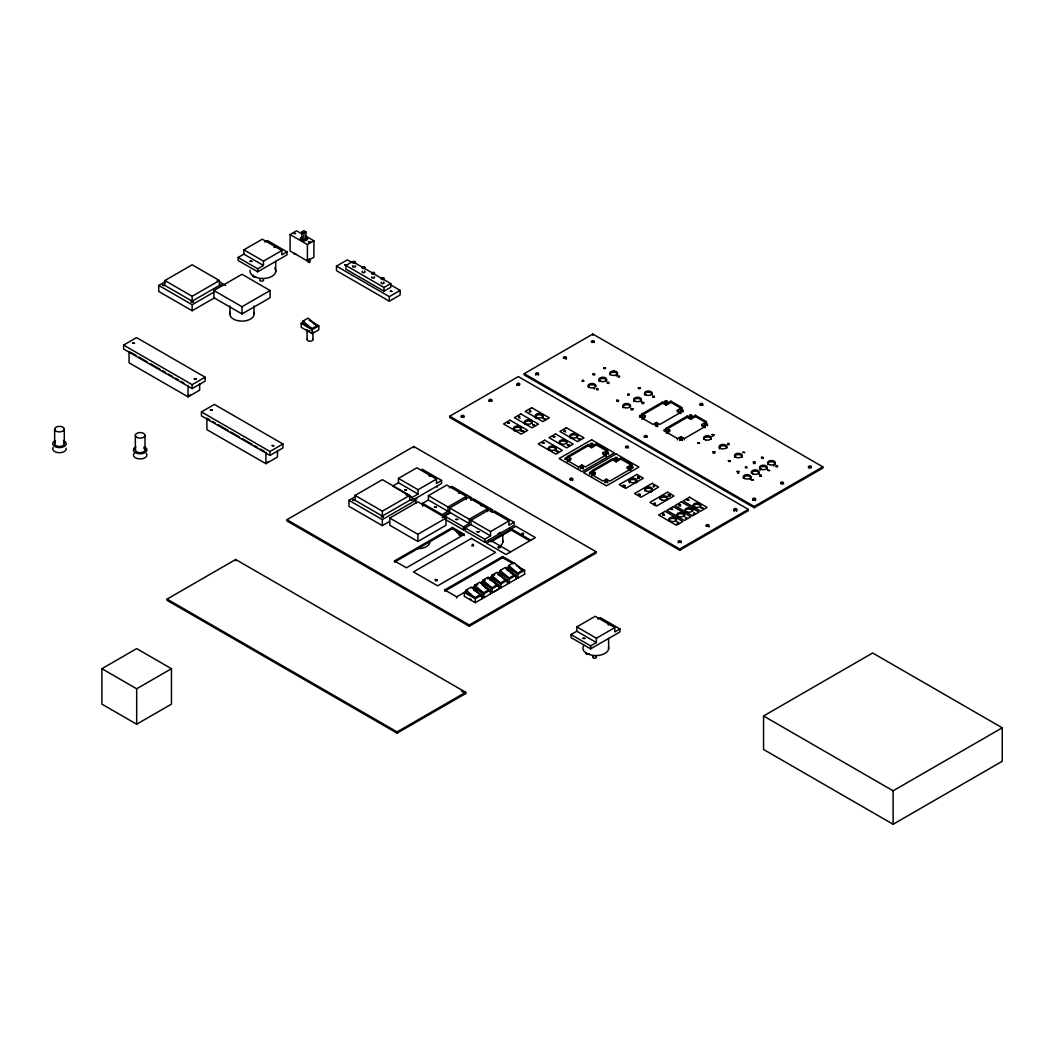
<?xml version="1.0" encoding="UTF-8"?>
<svg xmlns="http://www.w3.org/2000/svg" width="1055" height="1055" viewBox="0 0 1055 1055"><rect width="100%" height="100%" fill="white"/><g stroke="black" fill="none" stroke-linecap="round" stroke-linejoin="round"><path stroke-width="1.5" d="M678.879 523.768C675.002 522.528 679.908 521.13 678.035 522.977M473.735 545.963C469.818 544.604 474.816 543.299 472.811 545.132M430.295 476.333L428.884 475.713M481.502 505.899L480.566 505.2M670.083 496.404L668.329 495.982M712.995 453.162L714.908 453.162M662.593 515.341C666.786 514.207 661.248 512.888 663.49 514.669M693.214 514.247C697.632 512.374 690.656 512.268 695.126 514.339M637.51 478.495L639.422 478.443M530.968 411.938L530.177 411.199M678.84 505.899L680.726 505.938M755.156 463.673L754.193 462.894L753.402 463.646M520.115 418.255C516.146 416.25 522.251 415.881 518.533 417.635M565.559 432.036C562.262 430.506 566.495 429.293 564.728 431.06M631.061 409.881L632.895 409.881M727.409 444.709L728.332 444.313M759.613 476.28C764.071 475.172 757.965 474.012 760.536 475.726M738.856 473.128L738.104 472.284L737.353 473.194M641.902 403.59L643.669 403.538M745.278 467.893C749.815 466.165 742.535 466.257 747.046 467.932M775.913 466.811C780.449 465.677 773.908 464.78 776.849 466.35M596.444 389.77C601.02 388.042 593.583 388.174 598.211 389.836M435.359 580.712L437.126 580.791M273.957 247.345L275.632 247.345M582.109 381.435C586.554 380.42 580.197 379.338 582.927 381.013M458.45 493.186L460.112 493.186M563.898 431.482L564.728 431.205M652.808 397.247C657.384 395.638 649.88 395.638 654.456 397.247M608.392 625.088L608.194 624.217M607.324 383.453L608.181 383.202M618.177 377.189C622.463 376.305 616.384 375.039 618.889 376.806M616.859 401.414L618.362 401.388M164.87 280.538L192.155 264.792L219.427 280.538L219.427 285.417L192.155 301.176L164.87 285.417L164.87 280.538L192.155 296.284L219.427 280.538M214.429 297.879L192.155 310.737L158.725 291.444L158.725 285.417L165.688 281.408M243.89 249.837L262.299 239.208L281.883 250.51L281.883 254.835L287.026 251.855L287.026 254.862L257.697 271.794L238.114 260.493L238.114 257.486L243.89 254.15L263.473 265.464L263.473 261.139L243.89 249.837L243.89 254.15M264.871 242.043L267.456 240.553L287.026 251.855M305.897 236.201L313.902 240.817L313.902 257.222L307.401 260.981L290.085 250.971L290.085 234.566L296.574 230.821L301.901 233.894M301.849 231.902L303.893 230.729L305.937 231.902L305.937 238.799L303.893 239.973L301.849 238.799L301.849 231.902L303.893 233.089L305.937 231.902M263.473 261.139L281.883 250.51M213.888 290.507L241.991 274.287L270.093 290.507L270.093 297.721L241.991 313.942L213.888 297.721L213.888 290.507L241.991 306.728L270.093 290.507M158.725 285.417L192.155 304.71L214.429 291.853M123.62 345.091L136.57 337.613L205.118 377.176L205.118 381.119L192.155 388.596L123.62 349.034L123.62 345.091L192.155 384.666L205.118 377.176M238.114 257.486L257.697 268.788L263.473 265.464M290.085 234.566L307.401 244.575L313.902 240.817M294.727 253.424L294.042 253.82L296.429 254.413M308.231 261.231L307.546 261.627L309.933 262.22L309.933 259.609M390.429 284.758L400.162 290.376L400.162 294.938L389.335 301.189L336.492 270.687L336.492 266.124L347.319 259.873L351.5 262.273M345.908 265.478L352.634 261.587L390.746 283.597L390.746 287.303L384.02 291.193L345.908 269.183L345.908 265.478L384.02 287.488L390.746 283.597M302.943 321.089L308.126 318.096L317.054 325.692L311.871 328.685L302.943 323.529L302.943 321.089L311.871 328.685M309.207 320.311L318.808 325.863L318.808 329.806L312.161 333.644L301.176 327.301L301.176 323.358L303.84 321.828M129.066 351.394L129.066 362.815L188.067 396.865L199.659 390.179L199.659 383.651M301.176 323.358L312.161 329.701L318.808 325.863M336.492 266.124L389.335 296.626L400.162 290.376M201.439 411.912L214.402 404.434L282.938 443.997L282.938 447.94L269.975 455.417L201.439 415.855L201.439 411.912L269.975 451.487L282.938 443.997M209.708 419.837L206.899 418.215L206.899 429.636L265.886 463.686L277.478 457L277.478 450.472M449.707 416.224L518.335 376.595L748.338 509.38L748.338 510.633L679.71 550.262L449.707 417.464L449.707 416.224L679.71 549.009L748.338 509.38M524.216 373.681L592.844 334.053L822.847 466.851L822.847 468.09L754.22 507.719L524.216 374.934L524.216 373.681L754.22 506.466L822.847 466.851M286.934 519.706L413.758 446.489L596.128 551.778L596.128 553.031L469.29 626.248L286.934 520.959L286.934 519.706L469.29 624.995L469.29 626.248M167.059 599.108L235.674 559.506L465.69 692.291L465.69 693.544L397.076 733.159L167.059 600.361L167.059 599.108L397.076 731.906L465.69 692.291M355.073 495.415L382.358 479.669L409.643 495.415L409.643 500.307L382.358 516.053L355.073 500.307L355.073 495.415L382.358 511.174L409.643 495.415M389.321 521.605L382.358 525.627L348.941 506.334L348.941 500.307L355.904 496.285M398.46 478.403L418.044 489.718L418.044 494.03L398.46 482.728L398.46 478.403L416.87 467.787L436.454 479.089L436.454 483.414L441.597 480.434L441.597 483.427L413.402 499.714M398.46 482.728L392.697 486.065L412.268 497.367L418.044 494.03M101.9 668.699L136.675 648.614L171.464 668.699L171.464 704.133L136.675 724.218L101.9 704.133L101.9 668.699L136.675 688.783L171.464 668.699M418.044 489.718L436.454 479.089M348.941 500.307L382.358 519.601L415.775 500.307L415.775 503.314M428.383 495.679L447.966 506.98L447.966 511.306L428.383 500.004L428.383 495.679L446.779 485.049L466.363 496.364L466.363 499.239M389.796 518.058L417.899 501.824L446.001 518.058L446.001 525.258L417.899 541.492L389.796 525.258L389.796 518.058L417.899 534.278L446.001 518.058M422.607 506.334L422.607 503.327L428.383 500.004M449.364 487.885L451.936 486.395L471.519 497.709M447.966 506.98L466.363 496.364M449.667 507.969L469.251 519.271L469.251 523.597L449.667 512.295L449.667 507.969L468.064 497.34L487.647 508.655L487.647 511.53M447.966 511.306L442.19 514.642L422.607 503.327M449.667 512.295L443.891 515.618L463.475 526.933L469.251 523.597M470.649 500.175L473.22 498.685L492.804 510L490.232 511.477M442.19 517.636L446.713 515.025M447.782 514.418L450.564 512.796M567.313 457.83L567.313 456.578L588.215 444.511L591.631 446.476L596.405 443.72L607.588 450.182L607.588 451.421L596.405 444.973L591.631 447.729L588.215 445.751L568.711 457.026M682.11 408.878L670.927 402.417L666.14 405.186L662.738 403.221L641.822 415.288L641.822 414.035L662.738 401.968L666.14 403.933L670.927 401.164L682.11 407.626L677.323 410.395L677.323 411.648L679.605 412.953M567.326 460.507L570.729 458.543L570.729 459.795L567.326 461.747L567.326 460.507L578.522 466.956L581.912 465.004L585.327 466.969L606.229 454.903L602.814 452.938L602.814 454.178L606.229 456.156M394.465 560.917L452.397 527.474L464.332 534.358L464.332 535.61L452.397 528.726L394.465 562.17L394.465 560.917L406.386 567.814L464.332 534.358M641.849 419.217L645.238 417.252L645.238 416L641.849 417.965L653.032 424.426L656.421 422.462L659.837 424.426L680.739 412.36L680.739 413.613M469.251 519.271L487.647 508.655M470.952 520.26L489.362 509.631L508.932 520.933L508.932 525.258L514.088 522.278L514.088 525.284L484.759 542.217L465.176 530.916L465.176 527.909L470.952 524.586L490.535 535.887L490.535 531.562L470.952 520.26L470.952 524.586M491.933 512.466L494.505 510.976L514.088 522.278M445.289 519.429L463.475 529.927L466.27 528.318M602.814 452.938L607.588 450.182M627.303 467.075L630.705 469.04L630.705 470.293L627.303 468.315L627.303 467.075L632.077 464.305L620.894 457.857L616.12 460.613L612.704 458.648L591.802 470.715L595.205 472.68L595.205 473.932L591.815 475.884M666.312 429.425L666.312 428.172L687.214 416.105L690.629 418.07L695.416 415.301L706.599 421.763L701.812 424.532L701.812 425.785L705.215 427.75L705.215 426.497L701.812 424.532M591.802 471.954L612.704 459.888L616.12 461.866L620.894 459.11L632.077 465.558M667.71 428.62L687.214 417.358L690.629 419.323L695.416 416.554L706.599 423.015M490.535 531.562L508.932 520.933M595.205 472.68L591.815 474.645L602.998 481.093L606.401 479.141L609.803 481.106L630.705 469.04M666.325 432.102L669.727 430.137L669.727 431.39L666.325 433.354L666.325 432.102L677.508 438.55L680.91 436.599L684.313 438.564L705.215 426.497M465.176 527.909L484.759 539.211L490.535 535.887M490.984 541.835L511.266 530.124L529.452 540.635M627.303 468.315L630.877 466.257M513.258 563.858L502.642 557.726L444.709 591.182L444.709 589.93L502.642 556.486L514.576 563.37M482.939 580.184L488.122 577.191L497.063 584.8L491.881 587.793L482.939 582.624L482.939 580.184L491.881 587.793M466.059 590.127L471.242 587.134L480.17 594.73L474.987 597.723L466.059 592.567L466.059 590.127L474.987 597.723M474.579 585.209L479.761 582.215L488.702 589.811L483.52 592.804L474.579 587.648L474.579 585.209L483.52 592.804M491.63 575.357L496.813 572.364L505.754 579.973L500.571 582.967L491.63 577.797L491.63 575.357L500.571 582.967M500.162 570.439L505.345 567.445L514.273 575.041L509.09 578.034L500.162 572.878L500.162 570.439L509.09 578.034M508.681 565.52L513.864 562.526L522.805 570.122L517.623 573.116L508.681 567.959L508.681 565.52L517.623 573.116M485.168 580.158L481.186 582.466L492.171 588.796L498.817 584.958L498.817 588.901L492.171 592.739L492.171 588.796M444.709 589.93L456.644 596.827L466.956 590.866M472.192 587.846L477.836 584.589M480.671 582.953L483.493 581.318M487.726 578.879L494.795 574.79M497.63 573.168L501.059 571.177M506.097 568.263L509.591 566.258M482.095 598.739L475.277 602.682L464.305 596.339L464.305 592.396L475.277 598.739L481.924 594.901L481.924 598.844M472.825 587.477L483.81 593.82L490.456 589.982L490.456 593.912M489.876 580.263L489.876 577.639L500.861 583.969L507.508 580.131L507.508 584.074M498.395 572.72L509.38 579.05L516.027 575.212L516.027 579.155M506.928 567.788L517.9 574.131L524.559 570.293L524.559 574.237M481.054 596.167L483.81 597.763L490.628 593.82M499.147 588.901L492.329 592.831L489.415 591.156M498.105 586.329L500.861 587.912L507.679 583.982M506.637 581.411L509.38 582.993L516.198 579.05M515.157 576.478L517.9 578.074L524.731 574.131M469.29 624.995L596.128 551.778M576.808 626.907L595.218 616.291L614.801 627.593L614.801 631.905L619.944 628.938L619.944 631.932L590.615 648.865L571.045 637.563L571.045 634.569L576.808 631.233L596.392 642.535L596.392 638.222L576.808 626.907L576.808 631.233M597.789 619.114L600.374 617.637L619.944 628.938M596.392 638.222L614.801 627.593M571.045 634.569L590.615 645.871L596.392 642.535M763.543 715.989L872.67 652.992L1002.25 727.805L1002.25 761.275L893.123 824.272L763.543 749.459L763.543 715.989L893.123 790.802L1002.25 727.805M627.751 395.084C632.051 394.095 625.562 393.172 628.424 394.781M522.146 534.371L522.832 534.199M638.763 495.309L640.108 495.309M761.71 458.358L763.055 458.358M593.24 375L594.4 375.053M638.763 388.741L639.726 388.741M498.527 548.033L499.49 548.033M728.847 461.536L729.796 461.563M604.199 368.696L604.924 368.696M529.979 411.041C528.397 409.182 532.709 410.619 529.201 411.964M677.838 523.135L677.046 523.873M472.798 545.264L471.875 545.963M557.462 451.87C560.416 450.38 553.941 451.039 557.937 452.094M728.332 444.155C730.904 442.441 724.785 443.601 729.256 444.709M653.573 486.869C657.133 485.669 650.803 485.366 653.81 486.698M686.027 518.269C688.981 516.779 682.506 517.451 686.502 518.493M522.832 534.067C525.707 532.459 519.231 533.382 523.517 534.371M654.72 503.868C657.331 502.193 651.225 503.261 655.709 504.448M654.812 504.013L653.929 504.818M608.062 383.057C610.964 381.448 604.475 382.398 608.972 383.506M776.691 466.508L777.667 466.864M582.927 381.158L583.758 381.435M628.424 394.926L629.097 395.084M760.536 475.884L761.459 476.28M663.595 514.814L664.505 515.394M364.423 271.056L364.727 271.214A1.53 0.884 0 0 1 362.696 272.52L362.406 272.361A1.53 0.884 0 0 1 362.3 271.293M713.721 435.636L712.112 436.243M383.506 282.067L383.796 282.226A1.53 0.884 0 0 1 381.739 283.505L381.435 283.36A1.53 0.884 0 0 1 381.369 282.278M677.323 410.395L680.739 412.36M641.822 414.035L645.238 416M666.312 428.172L669.727 430.137M567.313 456.578L570.729 458.543M592.936 472.614L595.205 473.932M313.23 323.489L317.054 325.692M217.211 280.604L225.572 285.417M422.026 469.132L441.597 480.434M530.85 540.186L511.266 528.885L511.266 530.124M490.984 540.595L510.567 551.897M406.03 494.676L415.775 500.307M516.317 565.533L524.559 570.293M518.968 567.92L522.805 570.122M130.477 352.199L136.095 355.443M138.904 357.065L147.331 361.931M150.14 363.553L159.978 369.237M162.787 370.859L165.595 372.481M168.404 374.103L172.611 376.529M175.42 378.152L178.229 379.774M181.038 381.396L183.847 383.018M506.426 569.674L516.027 575.212M510.449 572.839L514.273 575.041M497.894 574.593L507.508 580.131M503.195 578.496L505.754 579.973M490.575 580.21L498.817 584.958M494.505 583.323L497.063 584.8M212.517 421.459L215.326 423.081M218.134 424.703L227.959 430.374M230.768 431.996L239.195 436.862M242.004 438.484L251.842 444.155M254.651 445.777L257.46 447.399M260.269 449.021L264.489 451.461M482.214 585.222L490.456 589.982M484.865 587.609L488.702 589.811M473.695 590.154L481.924 594.901M461.431 691.091L465.69 693.544M371.835 273.641L372.072 273.812A1.477 0.844 0 0 0 374.525 273.39A1.477 0.844 0 0 0 372.679 272.375A1.477 0.844 0 0 0 372.072 273.812M374.103 276.674L374.34 276.845A1.477 0.844 0 0 1 373.127 278.138A1.477 0.844 0 0 1 371.795 276.885M625.074 486.856L623.175 486.935M609.922 374.947L609.83 374.367A3.864 2.229 0 0 1 612.823 372.283L613.825 372.23A3.864 2.229 0 0 1 617.36 375.118M893.123 790.802L893.123 824.272M754.22 506.466L754.22 507.719M695.416 415.301L695.416 416.554M690.629 418.07L690.629 419.323M687.214 416.105L687.214 417.358M684.313 438.564L684.313 439.816M680.91 436.599L680.91 437.851M679.71 549.009L679.71 550.262M677.508 438.55L677.508 439.803M670.927 401.164L670.927 402.417M666.14 403.933L666.14 405.186M662.738 401.968L662.738 403.221M656.421 422.462L656.421 423.714M620.894 457.857L620.894 459.11M616.12 460.613L616.12 461.866M612.704 458.648L612.704 459.888M608.616 638.42L608.616 648.983M606.401 479.141L606.401 480.381M596.405 443.72L596.405 444.973M592.844 334.053L592.844 335.305M591.631 446.476L591.631 447.729M590.615 645.871L590.615 648.865M588.215 444.511L588.215 445.751M581.912 465.004L581.912 466.257M578.522 466.956L578.522 468.209M517.9 574.131L517.9 578.074M509.565 527.896L509.565 529.148M509.38 579.05L509.38 582.993M502.76 534.793L502.76 542.323M502.642 556.486L502.642 557.726M500.861 583.969L500.861 587.912M489.283 539.606L489.283 540.859M484.759 539.211L484.759 542.217M483.81 593.82L483.81 597.763M475.277 598.739L475.277 602.682M463.475 526.933L463.475 529.927M456.644 596.827L456.644 598.066M452.397 527.474L452.397 528.726M437.073 486.039L437.073 487.291M417.899 534.278L417.899 541.492M416.791 497.749L416.791 499.002M413.758 446.489L413.758 447.742M397.076 731.906L397.076 733.159M389.335 296.626L389.335 301.189M384.02 287.488L384.02 291.193M382.358 511.174L382.358 516.053M382.358 519.601L382.358 525.627M312.887 331.705L312.887 339.578M312.161 329.701L312.161 333.644M309.26 258.686L309.26 262.603M307.401 244.575L307.401 260.981M307.097 330.123L307.097 339.578M303.893 233.089L303.893 239.973M275.698 261.35L275.698 271.9M269.975 451.487L269.975 455.417M265.886 452.265L265.886 463.686M257.697 268.788L257.697 271.794M254.044 305.937L254.044 314.153M241.991 306.728L241.991 313.942M235.674 559.506L235.674 560.759M229.937 305.937L229.937 314.153M192.155 296.284L192.155 301.176M192.155 304.71L192.155 310.737M192.155 384.666L192.155 388.596M188.067 385.444L188.067 396.865M144.997 435.399A4.827 2.783 0 0 1 137.664 437.706A4.827 2.783 0 0 1 137.875 432.88A4.827 2.783 0 0 1 144.997 435.399L144.997 449.971M136.675 688.783L136.675 724.218M135.357 435.253L135.357 449.826M64.289 429.2A4.827 2.783 0 0 1 56.944 431.508A4.827 2.783 0 0 1 57.155 426.695A4.827 2.783 0 0 1 64.289 429.2L64.289 443.773M54.649 429.069L54.649 443.627M706.23 526.353A1.451 0.831 0 0 1 708.156 525.944A1.451 0.831 0 0 1 708.855 527.065M489.019 401.362A1.451 0.831 0 0 1 490.483 400.544A1.451 0.831 0 0 1 491.92 401.388M559.163 443.443A3.864 2.229 0 0 1 563.199 441.043A3.864 2.229 0 0 1 566.799 443.667M542.85 417.661A3.864 2.229 0 0 1 542.428 418.189M536.336 418.505A3.864 2.229 0 0 1 535.413 417.49L535.307 416.91A3.864 2.229 0 0 1 538.314 414.826L539.316 414.773A3.864 2.229 0 0 1 543.022 417.081M461.22 417.226A1.451 0.831 0 0 1 464.015 417.226M516.937 385.537A1.451 0.831 0 0 1 519.588 384.904M625.655 447.755A1.451 0.831 0 0 1 628.437 447.94M734.346 511.213A1.451 0.831 0 0 1 734.359 510.04A1.451 0.831 0 0 1 736.416 510.053A1.451 0.831 0 0 1 736.39 511.227M570.122 479.761A1.451 0.831 0 0 1 572.72 480.46M520.854 430.611A3.864 2.229 0 0 1 520.247 431.073M514.787 431.073A3.864 2.229 0 0 1 514.167 430.611M513.653 429.504A3.864 2.229 0 0 1 517.517 427.275L518.506 427.341A3.864 2.229 0 0 1 521.236 430.071M555.708 450.406A3.864 2.229 0 0 1 555.194 450.907M548.349 449.76A3.864 2.229 0 0 1 552.253 447.28A3.864 2.229 0 0 1 555.998 449.852M678.26 542.837A1.451 0.831 0 0 1 679.591 541.94A1.451 0.831 0 0 1 681.148 542.705M525.298 424.624A3.864 2.229 0 0 1 524.783 424.123M524.506 423.569A3.864 2.229 0 0 1 528.265 421.011A3.864 2.229 0 0 1 532.155 423.503M678.286 517.636A3.864 2.229 0 0 1 677.6 517.214M677.125 516.699A3.864 2.229 0 0 1 680.356 513.706A3.864 2.229 0 0 1 684.537 516.277M577.56 437.601A3.864 2.229 0 0 1 577.164 438.142M571.085 438.577A3.864 2.229 0 0 1 571.929 435.069A3.864 2.229 0 0 1 577.573 436.454M668.791 520.788A3.864 2.229 0 0 1 673.341 518.427A3.864 2.229 0 0 1 676.11 521.579M685.381 512.176A3.864 2.229 0 0 1 685.077 511.622M685.025 511.042A3.864 2.229 0 0 1 689.205 509.024A3.864 2.229 0 0 1 692.713 511.438M660.021 499.305A3.864 2.229 0 0 1 663.872 497.076A3.864 2.229 0 0 1 667.736 499.305M693.24 507.112A3.864 2.229 0 0 1 696.999 504.316A3.864 2.229 0 0 1 700.705 507.125M694.23 508.114A3.864 2.229 0 0 1 693.623 507.64M644.75 490.892A3.864 2.229 0 0 1 648.772 488.228A3.864 2.229 0 0 1 652.188 491.155M651.753 491.683A3.864 2.229 0 0 1 651.093 492.118M636.679 482.306A3.864 2.229 0 0 1 636.284 482.847M629.611 482.847A3.864 2.229 0 0 1 629.215 482.306M629.083 481.726A3.864 2.229 0 0 1 632.947 479.498A3.864 2.229 0 0 1 636.798 481.726M580.619 468.974A1.332 0.765 0 0 1 581.912 468.011A1.332 0.765 0 0 1 583.191 468.974M605.873 454.178A1.332 0.765 0 0 1 607.192 453.399A1.332 0.765 0 0 1 608.524 454.178M590.589 444.735A1.332 0.765 0 0 1 592.699 444.722M565.203 459.413A1.332 0.765 0 0 1 567.511 459.413M589.692 474.315A1.332 0.765 0 0 1 590.84 473.168A1.332 0.765 0 0 1 591.987 474.315M605.095 482.755A1.332 0.765 0 0 1 607.654 482.676M630.534 467.919A1.332 0.765 0 0 1 632.829 467.919M614.854 459.532A1.332 0.765 0 0 1 616.133 458.569A1.332 0.765 0 0 1 617.412 459.532M767.763 464.569A3.864 2.229 0 0 1 771.508 461.774A3.864 2.229 0 0 1 775.214 464.582M774.199 465.585A3.864 2.229 0 0 1 773.394 465.941M703.606 439.183A3.864 2.229 0 0 1 707.457 436.955A3.864 2.229 0 0 1 711.321 439.183M760.431 470.134A3.864 2.229 0 0 1 759.89 469.646M759.587 469.093A3.864 2.229 0 0 1 763.213 466.468A3.864 2.229 0 0 1 767.236 468.895M535.729 375.118A1.451 0.831 0 0 1 537.127 374.063A1.451 0.831 0 0 1 538.525 375.118M808.499 467.866A1.451 0.831 0 0 1 811.295 467.893M700.032 405.133A1.451 0.831 0 0 1 702.815 405.542M644.341 437.337A1.451 0.831 0 0 1 647.005 437.205M655.485 425.693A1.332 0.765 0 0 1 657.357 425.693A1.332 0.765 0 0 1 657.357 426.774M563.963 358.238A1.451 0.831 0 0 1 566.219 359.267M591.591 342.361A1.451 0.831 0 0 1 594.097 342.361M644.618 395.032A3.864 2.229 0 0 1 648.377 392.249A3.864 2.229 0 0 1 652.069 395.058M616.938 375.646A3.864 2.229 0 0 1 616.305 376.094M751.437 473.009A3.864 2.229 0 0 1 756.369 471.242A3.864 2.229 0 0 1 758.756 474.302M623.096 407.784A3.864 2.229 0 0 1 622.859 407.217M622.872 406.637A3.864 2.229 0 0 1 626.762 404.751A3.864 2.229 0 0 1 630.521 406.729M752.861 500.518A1.451 0.831 0 0 1 754.299 499.397A1.451 0.831 0 0 1 755.525 500.598M594.756 388.53A3.864 2.229 0 0 1 593.952 388.886M588.163 386.961A3.864 2.229 0 0 1 592.026 384.732L593.029 384.811A3.864 2.229 0 0 1 595.745 386.381M599.293 381.58A3.864 2.229 0 0 1 602.774 378.468A3.864 2.229 0 0 1 606.427 381.514M633.884 401.48A3.864 2.229 0 0 1 637.708 398.5A3.864 2.229 0 0 1 641.005 401.678M750.633 479.036A3.864 2.229 0 0 1 750.079 479.524M743.3 478.245A3.864 2.229 0 0 1 747.349 475.845A3.864 2.229 0 0 1 750.936 478.482M664.848 402.562A1.332 0.765 0 0 1 667.472 402.548M639.541 417.252A1.332 0.765 0 0 1 640.873 416.488A1.332 0.765 0 0 1 642.192 417.252M689.495 416.409A1.332 0.765 0 0 1 691.579 416.25M704.872 425.772A1.332 0.765 0 0 1 706.191 425.007A1.332 0.765 0 0 1 707.523 425.772M719.589 448.902A3.864 2.229 0 0 1 722.279 445.724A3.864 2.229 0 0 1 726.895 448.045M734.662 457.343A3.864 2.229 0 0 1 738.394 454.547A3.864 2.229 0 0 1 742.113 457.343M780.951 483.625A1.451 0.831 0 0 1 783.417 483.876M679.578 440.41A1.332 0.765 0 0 1 681.003 439.605A1.332 0.765 0 0 1 682.203 440.528M664.202 431.007A1.332 0.765 0 0 1 666.496 431.007M680.554 412.017A1.332 0.765 0 0 1 681.715 410.87A1.332 0.765 0 0 1 682.862 412.017M143.678 447.979A4.827 2.783 0 0 1 141.304 452.608A4.827 2.783 0 0 1 135.554 449.114M146.355 453.439A6.752 3.904 0 0 1 139.458 458.899A6.752 3.904 0 0 1 134.724 452.727M144.153 446.753A6.752 3.904 0 0 1 145.274 452.463A6.752 3.904 0 0 1 135.317 452.608A6.752 3.904 0 0 1 135.937 446.872M63.696 442.375A4.827 2.783 0 0 1 59.344 446.489A4.827 2.783 0 0 1 55.348 442.256M66.135 448.217A6.752 3.904 0 0 1 58.75 452.7A6.752 3.904 0 0 1 53.159 447.425M63.445 440.555A6.752 3.904 0 0 1 64.553 446.265A6.752 3.904 0 0 1 54.596 446.41A6.752 3.904 0 0 1 55.216 440.674M190.48 394.491A1.451 0.831 0 0 1 188.37 395.427M253.635 312.359A12.053 6.963 0 0 1 241.991 321.116A12.053 6.963 0 0 1 230.346 312.359M305.713 236.979A3.627 2.097 0 0 1 306.675 240.144A3.627 2.097 0 0 1 301.11 240.144A3.627 2.097 0 0 1 302.086 236.979M274.709 268.089A12.897 7.438 0 0 1 273.258 275.487L270.911 276.885A12.897 7.438 0 0 1 256.642 277.57A12.897 7.438 0 0 1 250.075 270.225M255.943 277.017A1.925 1.108 0 0 1 253.24 276.766A1.925 1.108 0 0 1 253.688 275.21M263.302 279.496A1.925 1.108 0 0 1 261.627 281.171A1.925 1.108 0 0 1 259.965 279.496M471.163 599.543A3.904 2.255 0 0 1 469.726 598.713M309.999 330.808A3.904 2.255 0 0 1 308.983 330.729M307.229 330.149A3.904 2.255 0 0 1 306.609 329.674M312.794 339.143A2.888 1.675 0 0 1 309.616 341.227A2.888 1.675 0 0 1 307.493 338.734M268.352 461.523A1.451 0.831 0 0 1 267.284 462.327M429.952 541.703A12.053 6.963 0 0 1 417.899 548.666M460.995 535.175A12.897 7.438 0 0 1 455.905 530.296M462.486 534.423A1.925 1.108 0 0 1 459.571 535.202A1.925 1.108 0 0 1 459.452 533.342M502.694 540.384A12.897 7.438 0 0 1 500.307 545.91M500.307 532.34A12.897 7.438 0 0 1 497.973 533.738M608.55 647.032A12.897 7.438 0 0 1 606.177 652.557L603.829 653.955A12.897 7.438 0 0 1 588.136 654.126A12.897 7.438 0 0 1 583.811 645.409M589.494 653.652A1.925 1.108 0 0 1 586.936 654.206A1.925 1.108 0 0 1 585.973 652.729M595.521 656.17A1.925 1.108 0 0 1 596.035 657.845A1.925 1.108 0 0 1 593.068 657.845A1.925 1.108 0 0 1 593.583 656.17M355.113 265.662A1.53 0.884 0 0 1 355.113 266.915A1.53 0.884 0 0 1 352.95 266.915A1.53 0.884 0 0 1 352.95 265.662M678.84 504.646L680.726 504.831L678.906 504.514M751.503 479.801L753.389 479.972L751.503 479.801M753.349 462.103L755.235 462.288L753.349 462.103M670.69 509.314L672.589 509.367L670.69 509.314M701.324 508.246L703.21 508.299L701.324 508.246M521.856 431.192L523.742 431.258L521.856 431.192M592.831 374.103L594.717 374.182L592.831 374.103M435.267 579.604L437.179 579.683L435.267 579.604M219.862 285.285L221.761 285.417L219.862 285.285M410.065 500.162L411.964 500.294L410.065 500.162M132.574 343.178L134.473 343.323L132.574 343.178M194.291 378.811L196.19 378.956L194.291 378.811M210.393 409.999L212.292 410.144L210.393 409.999M250.048 261.231L251.934 261.376L250.048 261.231M294.108 233.445L295.519 233.551L294.108 233.445M308.482 241.74L309.906 241.846L308.482 241.74M272.124 445.632L274.01 445.777L272.216 445.5M344.853 265.003L346.356 265.122L344.853 265.003M404.619 489.797L406.505 489.942L404.619 489.797M434.528 507.073L436.427 507.218L434.528 507.073M455.813 519.363L457.712 519.508L455.813 519.363M477.097 531.654L478.996 531.799L477.097 531.654M507.495 422.857L509.367 423.002L507.495 422.857M498.079 547.123L499.978 547.268L498.079 547.123M552.991 436.625L554.864 436.77L552.991 436.625M578.193 438.669L580.079 438.814L578.193 438.669M631.061 408.628L632.934 408.773L631.061 408.628M638.315 387.818L640.2 387.963L638.315 387.818M582.967 638.301L584.866 638.446L582.967 638.301M638.512 494.307L640.398 494.452L638.512 494.307M668.237 494.861L670.11 495.006L668.237 494.861M686.95 499.885L688.823 500.03L686.95 499.885M713.035 451.764L714.908 451.909L713.035 451.764M742.746 452.331L744.632 452.463L742.746 452.331M761.459 457.356L763.345 457.488L761.459 457.356M728.372 460.613L730.231 460.798L728.372 460.613M737.155 471.414L739.014 471.611L737.155 471.414M623.202 485.406L625.074 485.603L623.202 485.406M697.711 442.863L699.584 443.074L697.711 442.863M532.709 424.862L534.569 425.073L532.815 424.743M191.232 301.783L193.118 301.994L191.232 301.783M381.448 516.66L383.321 516.884L381.448 516.66M543.549 418.611L545.409 418.835L543.549 418.611M767.776 470.319L769.636 470.556L767.776 470.319M637.563 477.097L639.436 477.335L637.563 477.097M712.072 434.555L713.945 434.792L712.072 434.555M390.35 291.22L391.827 291.417L390.35 291.22M567.392 444.88L569.238 445.118L567.392 444.88M641.902 402.337L643.748 402.575L641.902 402.337M603.697 367.76L605.53 368.01L603.697 367.76M542.217 442.823L544.064 443.087L542.217 442.823M616.727 400.28L618.573 400.544L616.727 400.28M162.615 285.206L164.461 285.483L162.615 285.206M352.818 500.096L354.665 500.373L352.818 500.096M510.027 420.193L503.551 423.925L521.183 434.106L527.658 430.361L510.027 420.193M520.854 413.942L514.378 417.675L532.01 427.855L538.485 424.123L520.854 413.942M531.68 407.692L525.205 411.424L542.837 421.604L549.312 417.859L531.68 407.692M544.71 440.212L538.235 443.957L555.866 454.125L562.341 450.393L544.71 440.212M555.523 433.948L549.048 437.693L566.693 447.887L573.168 444.142L555.523 433.948M566.364 427.71L559.889 431.455L577.52 441.623L583.995 437.891L566.364 427.71M591.631 439.777L559.15 458.529L581.925 471.691L614.406 452.938L591.631 439.777M616.12 453.914L583.639 472.666L606.414 485.827L638.895 467.075L616.12 453.914M471.414 538.446L413.468 571.902L437.614 585.841L495.547 552.385L471.414 538.446M515.79 526.274L486.461 543.206L506.044 554.508L535.373 537.575L515.79 526.274M636.864 474.473L619.232 484.654L625.721 488.386L643.352 478.218L636.864 474.473M652.214 483.335L634.569 493.516L641.044 497.261L658.689 487.067L652.214 483.335M667.564 492.197L649.933 502.365L656.408 506.11L674.04 495.929L667.564 492.197M665.151 511.306L658.663 515.038L676.308 525.232L682.796 521.486L665.151 511.306M673.275 506.611L666.786 510.356L684.418 520.537L690.893 516.792L673.275 506.611M681.385 501.929L674.91 505.662L692.555 515.855L699.03 512.11L681.385 501.929M689.508 497.235L683.033 500.98L700.665 511.161L707.14 507.415L689.508 497.235M613.825 370.978L612.823 371.03A3.864 2.229 0 0 0 609.83 373.114L609.922 373.694A3.864 2.229 0 0 0 614.208 375.409A3.864 2.229 0 0 0 617.531 373.101A3.864 2.229 0 0 0 613.825 370.978M539.316 413.52L538.314 413.573A3.864 2.229 0 0 0 535.307 415.657L535.413 416.237A3.864 2.229 0 0 0 539.685 417.951A3.864 2.229 0 0 0 543.022 415.644A3.864 2.229 0 0 0 539.316 413.52M593.029 383.558L592.026 383.479A3.864 2.229 0 0 0 588.163 385.708L588.294 386.288A3.864 2.229 0 0 0 594.756 387.277A3.864 2.229 0 0 0 593.029 383.558M518.506 426.101L517.517 426.022A3.864 2.229 0 0 0 513.653 428.251L513.785 428.831A3.864 2.229 0 0 0 520.247 429.82A3.864 2.229 0 0 0 518.506 426.101M364.727 267.113L364.423 266.968A1.53 0.884 0 0 0 362.406 268.273L362.696 268.418A1.53 0.884 0 0 0 364.727 267.113M383.796 278.124L383.506 277.966A1.53 0.884 0 0 0 381.435 279.259L381.739 279.417A1.53 0.884 0 0 0 383.796 278.124M706.613 526.089A1.451 0.831 0 0 0 708.96 525.601A1.451 0.831 0 0 0 707.048 524.665A1.451 0.831 0 0 0 706.613 526.089M489.731 400.847A1.451 0.831 0 0 0 491.92 400.135A1.451 0.831 0 0 0 489.757 399.397A1.451 0.831 0 0 0 489.731 400.847M661.947 499.991A3.864 2.229 0 0 0 667.736 498.066A3.864 2.229 0 0 0 661.947 496.127A3.864 2.229 0 0 0 661.947 499.991M678.774 542.165A1.451 0.831 0 0 0 681.134 541.677A1.451 0.831 0 0 0 679.222 540.74A1.451 0.831 0 0 0 678.774 542.165M461.589 416.778A1.451 0.831 0 0 0 464.015 416.409A1.451 0.831 0 0 0 462.235 415.38A1.451 0.831 0 0 0 461.589 416.778M570.557 479.669A1.451 0.831 0 0 0 572.786 478.996A1.451 0.831 0 0 0 570.676 478.218A1.451 0.831 0 0 0 570.557 479.669M517.609 384.798A1.451 0.831 0 0 0 519.772 384.073A1.451 0.831 0 0 0 517.609 383.347A1.451 0.831 0 0 0 517.609 384.798M626.143 447.478A1.451 0.831 0 0 0 628.437 446.911A1.451 0.831 0 0 0 626.433 446.054A1.451 0.831 0 0 0 626.143 447.478M734.636 510.106A1.451 0.831 0 0 0 736.825 509.394A1.451 0.831 0 0 0 734.662 508.655A1.451 0.831 0 0 0 734.636 510.106M549.774 449.997A3.864 2.229 0 0 0 555.998 448.599A3.864 2.229 0 0 0 550.776 446.186A3.864 2.229 0 0 0 549.774 449.997M526.023 423.78A3.864 2.229 0 0 0 532.155 422.251A3.864 2.229 0 0 0 526.788 419.943A3.864 2.229 0 0 0 526.023 423.78M630.217 482.056A3.864 2.229 0 0 0 636.679 481.054A3.864 2.229 0 0 0 631.945 478.324A3.864 2.229 0 0 0 630.217 482.056M678.286 516.383A3.864 2.229 0 0 0 684.537 515.025A3.864 2.229 0 0 0 679.38 512.585A3.864 2.229 0 0 0 678.286 516.383M686.66 511.82A3.864 2.229 0 0 0 692.713 510.185A3.864 2.229 0 0 0 687.24 507.969A3.864 2.229 0 0 0 686.66 511.82M571.876 437.68A3.864 2.229 0 0 0 577.692 435.781A3.864 2.229 0 0 0 571.929 433.829A3.864 2.229 0 0 0 571.876 437.68M560.508 443.72A3.864 2.229 0 0 0 566.799 442.414A3.864 2.229 0 0 0 561.708 439.922A3.864 2.229 0 0 0 560.508 443.72M695.034 507.218A3.864 2.229 0 0 0 700.837 505.305A3.864 2.229 0 0 0 695.06 503.354A3.864 2.229 0 0 0 695.034 507.218M646.399 491.05A3.864 2.229 0 0 0 652.386 489.335A3.864 2.229 0 0 0 646.821 487.199A3.864 2.229 0 0 0 646.399 491.05M670.123 521.065A3.864 2.229 0 0 0 676.426 519.772A3.864 2.229 0 0 0 671.349 517.267A3.864 2.229 0 0 0 670.123 521.065M565.414 459.083A1.332 0.765 0 0 0 567.643 458.74A1.332 0.765 0 0 0 566.008 457.804A1.332 0.765 0 0 0 565.414 459.083M590.84 444.551A1.332 0.765 0 0 0 592.963 444.036A1.332 0.765 0 0 0 591.143 443.232A1.332 0.765 0 0 0 590.84 444.551M606.533 453.584A1.332 0.765 0 0 0 608.524 452.925A1.332 0.765 0 0 0 606.533 452.252A1.332 0.765 0 0 0 606.533 453.584M581.239 468.183A1.332 0.765 0 0 0 583.23 467.523A1.332 0.765 0 0 0 581.239 466.864A1.332 0.765 0 0 0 581.239 468.183M615.197 458.622A1.332 0.765 0 0 0 617.412 458.279A1.332 0.765 0 0 0 615.79 457.343A1.332 0.765 0 0 0 615.197 458.622M631.022 467.721A1.332 0.765 0 0 0 633.013 467.062A1.332 0.765 0 0 0 631.022 466.389A1.332 0.765 0 0 0 631.022 467.721M589.903 473.22A1.332 0.765 0 0 0 592.119 472.877A1.332 0.765 0 0 0 590.497 471.941A1.332 0.765 0 0 0 589.903 473.22M605.504 482.227A1.332 0.765 0 0 0 607.693 481.819A1.332 0.765 0 0 0 605.979 480.935A1.332 0.765 0 0 0 605.504 482.227M705.531 439.869A3.864 2.229 0 0 0 711.321 437.944A3.864 2.229 0 0 0 705.531 436.005A3.864 2.229 0 0 0 705.531 439.869M769.543 464.675A3.864 2.229 0 0 0 775.346 462.763A3.864 2.229 0 0 0 769.583 460.811A3.864 2.229 0 0 0 769.543 464.675M761.169 469.277A3.864 2.229 0 0 0 767.236 467.642A3.864 2.229 0 0 0 761.75 465.426A3.864 2.229 0 0 0 761.169 469.277M744.645 478.522A3.864 2.229 0 0 0 750.936 477.229A3.864 2.229 0 0 0 745.859 474.724A3.864 2.229 0 0 0 744.645 478.522M736.456 457.448A3.864 2.229 0 0 0 742.245 455.523A3.864 2.229 0 0 0 736.456 453.584A3.864 2.229 0 0 0 736.456 457.448M646.399 395.137A3.864 2.229 0 0 0 652.201 393.238A3.864 2.229 0 0 0 646.438 391.286A3.864 2.229 0 0 0 646.399 395.137M781.122 483.559A1.451 0.831 0 0 0 783.483 483.058A1.451 0.831 0 0 0 781.557 482.135A1.451 0.831 0 0 0 781.122 483.559M536.402 374.367A1.451 0.831 0 0 0 538.564 373.641A1.451 0.831 0 0 0 536.402 372.929A1.451 0.831 0 0 0 536.402 374.367M809.145 467.563A1.451 0.831 0 0 0 811.335 466.851A1.451 0.831 0 0 0 809.185 466.112A1.451 0.831 0 0 0 809.145 467.563M644.935 437.047A1.451 0.831 0 0 0 647.163 436.374A1.451 0.831 0 0 0 645.053 435.596A1.451 0.831 0 0 0 644.935 437.047M689.983 416.198A1.332 0.765 0 0 0 691.975 415.538A1.332 0.765 0 0 0 689.983 414.879A1.332 0.765 0 0 0 689.983 416.198M700.52 404.869A1.451 0.831 0 0 0 702.815 404.302A1.451 0.831 0 0 0 700.81 403.432A1.451 0.831 0 0 0 700.52 404.869M705.531 425.178A1.332 0.765 0 0 0 707.523 424.519A1.332 0.765 0 0 0 705.531 423.859A1.332 0.765 0 0 0 705.531 425.178M655.748 425.64A1.332 0.765 0 0 0 657.74 424.98A1.332 0.765 0 0 0 655.748 424.321A1.332 0.765 0 0 0 655.748 425.64M564.24 358.304A1.451 0.831 0 0 0 566.429 357.605A1.451 0.831 0 0 0 564.267 356.854A1.451 0.831 0 0 0 564.24 358.304M592.119 342.255A1.451 0.831 0 0 0 594.295 341.53A1.451 0.831 0 0 0 592.119 340.805A1.451 0.831 0 0 0 592.119 342.255M600.532 381.237A3.864 2.229 0 0 0 606.665 379.708A3.864 2.229 0 0 0 601.297 377.413A3.864 2.229 0 0 0 600.532 381.237M752.795 473.853A3.864 2.229 0 0 0 759.059 472.495A3.864 2.229 0 0 0 753.89 470.042A3.864 2.229 0 0 0 752.795 473.853M624.283 407.467A3.864 2.229 0 0 0 630.508 406.056A3.864 2.229 0 0 0 625.285 403.643A3.864 2.229 0 0 0 624.283 407.467M753.283 499.622A1.451 0.831 0 0 0 755.644 499.134A1.451 0.831 0 0 0 753.732 498.197A1.451 0.831 0 0 0 753.283 499.622M635.031 401.177A3.864 2.229 0 0 0 641.321 399.871A3.864 2.229 0 0 0 636.218 397.379A3.864 2.229 0 0 0 635.031 401.177M720.908 448.52A3.864 2.229 0 0 0 726.895 446.793A3.864 2.229 0 0 0 721.33 444.669A3.864 2.229 0 0 0 720.908 448.52M665.349 402.008A1.332 0.765 0 0 0 667.472 401.507A1.332 0.765 0 0 0 665.652 400.702A1.332 0.765 0 0 0 665.349 402.008M640.2 416.672A1.332 0.765 0 0 0 642.192 416A1.332 0.765 0 0 0 640.2 415.34A1.332 0.765 0 0 0 640.2 416.672M680.013 439.684A1.332 0.765 0 0 0 682.203 439.276A1.332 0.765 0 0 0 680.488 438.392A1.332 0.765 0 0 0 680.013 439.684M664.69 430.809A1.332 0.765 0 0 0 666.681 430.137A1.332 0.765 0 0 0 664.69 429.477A1.332 0.765 0 0 0 664.69 430.809M681.042 411.041A1.332 0.765 0 0 0 683.033 410.382A1.332 0.765 0 0 0 681.042 409.722A1.332 0.765 0 0 0 681.042 411.041M353.267 262.959A1.53 0.884 0 0 0 355.561 262.194A1.53 0.884 0 0 0 353.267 261.429A1.53 0.884 0 0 0 353.267 262.959"/></g></svg>
